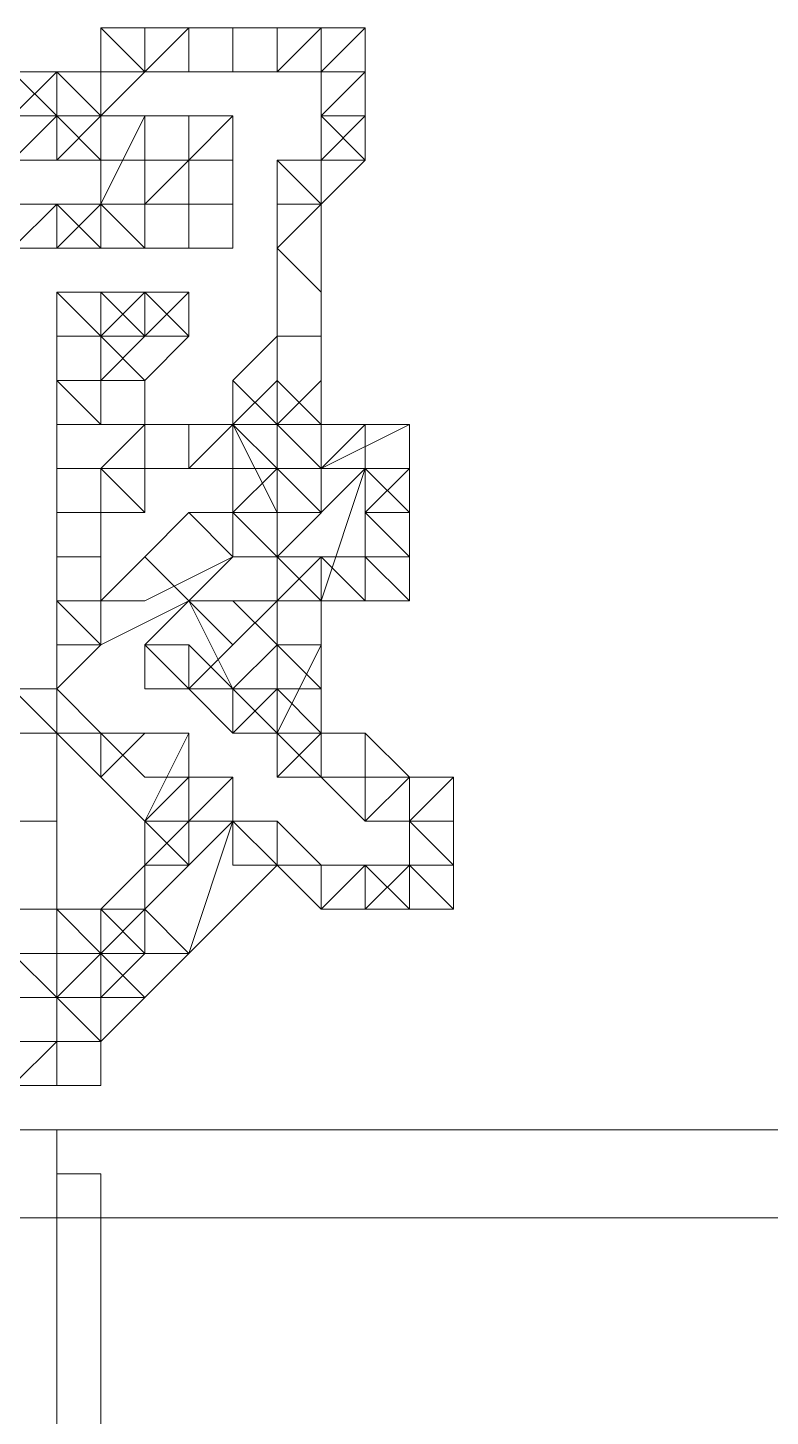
# Model space of a CAD drawing. Extents: x -66030 to 95157, y -13132 to 45879.
# Drawn here: x 54100 to 54165.8, y 27568.8 to 27691.9 of the extents above; entities that cross this region are included whole.
import ezdxf

# ---------------------------------------------------------------- set-up
doc = ezdxf.new("R2010")
doc.units = 0
doc.header["$LTSCALE"] = 100
doc.header["$MEASUREMENT"] = 0
doc.layers.get('0').update_dxf_attribs({"linetype": 'CONTINUOUS'})

msp = doc.modelspace()

# ---------------------------------------------------------------- linework, layer by layer
at = {"lineweight": 0}
for points in [[(54098.63, 27684.06), (54102.53, 27684.06), (54102.53, 27684.06), (54102.53, 27687.96), (54106.44, 27687.96), (54106.44, 27687.96), (54110.34, 27687.96), (54114.25, 27691.87), (54114.25, 27691.87), (54118.15, 27691.87), (54118.15, 27691.87), (54122.06, 27691.87), (54122.06, 27691.87), (54125.97, 27691.87), (54125.97, 27687.96), (54125.97, 27687.96), (54129.87, 27687.96), (54129.87, 27684.06), (54129.87, 27684.06), (54125.97, 27680.15), (54125.97, 27680.15), (54125.97, 27680.15), (54125.97, 27676.24), (54122.06, 27672.34), (54122.06, 27664.53), (54122.06, 27660.62), (54122.06, 27656.72), (54122.06, 27656.72), (54122.06, 27656.72), (54122.06, 27656.72), (54122.06, 27656.72), (54122.06, 27656.72), (54122.06, 27652.81), (54122.06, 27652.81), (54118.15, 27652.81), (54118.15, 27652.81), (54118.15, 27652.81), (54114.25, 27652.81), (54110.34, 27652.81), (54110.34, 27652.81), (54106.44, 27652.81), (54106.44, 27648.9), (54102.53, 27648.9), (54102.53, 27645), (54102.53, 27637.19), (54102.53, 27641.09), (54106.44, 27641.09), (54110.34, 27641.09), (54118.15, 27645), (54118.15, 27648.9), (54122.06, 27648.9), (54122.06, 27652.81), (54122.06, 27652.81), (54122.06, 27652.81), (54125.97, 27652.81), (54125.97, 27652.81), (54125.97, 27656.72), (54129.87, 27656.72), (54129.87, 27656.72), (54129.87, 27652.81), (54129.87, 27652.81), (54129.87, 27652.81), (54133.78, 27648.9), (54133.78, 27648.9), (54133.78, 27648.9), (54133.78, 27645), (54133.78, 27645), (54129.87, 27645), (54129.87, 27645), (54129.87, 27645), (54129.87, 27645), (54125.97, 27645), (54125.97, 27645), (54125.97, 27641.09), (54125.97, 27641.09), (54125.97, 27637.19), (54122.06, 27629.37), (54122.06, 27629.37), (54122.06, 27629.37), (54122.06, 27629.37), (54125.97, 27625.47), (54129.87, 27625.47), (54129.87, 27625.47), (54133.78, 27625.47), (54133.78, 27625.47), (54133.78, 27625.47), (54137.68, 27625.47), (54137.68, 27621.56), (54137.68, 27621.56), (54137.68, 27617.66), (54137.68, 27617.66), (54133.78, 27617.66), (54133.78, 27617.66), (54133.78, 27613.75), (54133.78, 27613.75), (54133.78, 27613.75), (54129.87, 27613.75), (54129.87, 27613.75), (54129.87, 27617.66), (54125.97, 27617.66), (54122.06, 27617.66), (54118.15, 27621.56), (54114.25, 27609.84), (54110.34, 27609.84), (54106.44, 27605.94), (54106.44, 27605.94), (54106.44, 27602.03), (54102.53, 27602.03), (54102.53, 27602.03), (54102.53, 27602.03), (54098.63, 27602.03)], [(54098.63, 27676.24), (54102.53, 27676.24), (54102.53, 27676.24), (54106.44, 27672.34), (54106.44, 27672.34), (54106.44, 27676.24), (54110.34, 27676.24), (54110.34, 27676.24), (54114.25, 27676.24), (54118.15, 27676.24), (54118.15, 27676.24), (54118.15, 27676.24), (54118.15, 27680.15), (54118.15, 27680.15), (54118.15, 27680.15), (54114.25, 27680.15), (54110.34, 27680.15), (54110.34, 27680.15), (54106.44, 27680.15), (54106.44, 27680.15), (54102.53, 27684.06), (54102.53, 27684.06), (54098.63, 27684.06)]]:
    msp.add_lwpolyline(points, dxfattribs=at)
for points in [[(54106.44, 27691.87), (54106.44, 27691.87), (54106.44, 27687.96), (54106.44, 27684.06), (54110.34, 27687.96), (54106.44, 27691.87), (54106.44, 27691.87), (54106.44, 27691.87), (54106.44, 27691.87)], [(54110.34, 27691.87), (54110.34, 27691.87), (54106.44, 27691.87), (54110.34, 27687.96), (54110.34, 27687.96), (54110.34, 27691.87), (54110.34, 27691.87), (54110.34, 27691.87), (54110.34, 27691.87)], [(54114.25, 27691.87), (54114.25, 27691.87), (54110.34, 27691.87), (54110.34, 27687.96), (54114.25, 27687.96), (54114.25, 27691.87), (54114.25, 27691.87), (54114.25, 27691.87), (54114.25, 27691.87)], [(54114.25, 27691.87), (54114.25, 27691.87), (54114.25, 27691.87), (54114.25, 27687.96), (54114.25, 27687.96), (54114.25, 27691.87), (54114.25, 27691.87), (54114.25, 27691.87), (54114.25, 27691.87)], [(54118.15, 27691.87), (54118.15, 27691.87), (54114.25, 27691.87), (54114.25, 27687.96), (54118.15, 27687.96), (54118.15, 27691.87), (54118.15, 27691.87), (54118.15, 27691.87), (54118.15, 27691.87)], [(54118.15, 27687.96), (54118.15, 27691.87), (54118.15, 27691.87), (54118.15, 27687.96), (54118.15, 27687.96), (54118.15, 27687.96), (54118.15, 27687.96), (54118.15, 27687.96), (54118.15, 27687.96)], [(54122.06, 27691.87), (54122.06, 27691.87), (54118.15, 27691.87), (54118.15, 27687.96), (54122.06, 27687.96), (54122.06, 27691.87), (54122.06, 27691.87), (54122.06, 27691.87), (54122.06, 27691.87)], [(54122.06, 27691.87), (54122.06, 27691.87), (54122.06, 27691.87), (54122.06, 27687.96), (54122.06, 27687.96), (54122.06, 27691.87), (54122.06, 27691.87), (54122.06, 27691.87), (54122.06, 27691.87)], [(54125.97, 27691.87), (54125.97, 27691.87), (54122.06, 27691.87), (54122.06, 27687.96), (54125.97, 27687.96), (54125.97, 27691.87), (54125.97, 27691.87), (54125.97, 27691.87), (54125.97, 27691.87)], [(54129.87, 27691.87), (54125.97, 27691.87), (54125.97, 27691.87), (54122.06, 27687.96), (54125.97, 27687.96), (54129.87, 27691.87), (54129.87, 27691.87), (54125.97, 27691.87), (54125.97, 27691.87)], [(54129.87, 27687.96), (54129.87, 27691.87), (54129.87, 27691.87), (54125.97, 27687.96), (54125.97, 27687.96), (54129.87, 27687.96), (54129.87, 27687.96), (54129.87, 27687.96), (54129.87, 27691.87)], [(54098.63, 27684.06), (54098.63, 27684.06), (54098.63, 27680.15), (54102.53, 27684.06), (54102.53, 27687.96), (54098.63, 27684.06), (54098.63, 27684.06), (54098.63, 27684.06), (54098.63, 27684.06)], [(54098.63, 27687.96), (54098.63, 27687.96), (54098.63, 27684.06), (54102.53, 27684.06), (54102.53, 27684.06), (54098.63, 27687.96), (54098.63, 27687.96), (54098.63, 27687.96), (54098.63, 27687.96)], [(54098.63, 27687.96), (54098.63, 27687.96), (54098.63, 27687.96), (54102.53, 27684.06), (54102.53, 27684.06), (54098.63, 27687.96), (54098.63, 27687.96), (54098.63, 27687.96), (54098.63, 27687.96)], [(54102.53, 27684.06), (54102.53, 27687.96), (54098.63, 27687.96), (54102.53, 27684.06), (54102.53, 27684.06), (54102.53, 27684.06), (54102.53, 27684.06), (54102.53, 27684.06), (54102.53, 27684.06)], [(54106.44, 27684.06), (54102.53, 27687.96), (54102.53, 27687.96), (54102.53, 27684.06), (54102.53, 27684.06), (54106.44, 27684.06), (54102.53, 27684.06), (54106.44, 27684.06), (54106.44, 27684.06)], [(54106.44, 27684.06), (54106.44, 27687.96), (54102.53, 27687.96), (54106.44, 27684.06), (54106.44, 27684.06), (54106.44, 27684.06), (54106.44, 27684.06), (54106.44, 27684.06), (54106.44, 27684.06)], [(54129.87, 27687.96), (54129.87, 27687.96), (54129.87, 27687.96), (54125.97, 27687.96), (54125.97, 27684.06), (54129.87, 27687.96), (54129.87, 27687.96), (54129.87, 27687.96), (54129.87, 27687.96)], [(54129.87, 27684.06), (54129.87, 27684.06), (54129.87, 27687.96), (54125.97, 27687.96), (54125.97, 27684.06), (54129.87, 27684.06), (54129.87, 27684.06), (54129.87, 27684.06), (54129.87, 27684.06)], [(54098.63, 27680.15), (54098.63, 27680.15), (54102.53, 27680.15), (54102.53, 27684.06), (54102.53, 27684.06), (54098.63, 27680.15), (54098.63, 27680.15), (54098.63, 27680.15), (54098.63, 27680.15)], [(54098.63, 27684.06), (54098.63, 27684.06), (54098.63, 27684.06), (54102.53, 27684.06), (54102.53, 27684.06), (54098.63, 27684.06), (54098.63, 27684.06), (54098.63, 27684.06), (54098.63, 27684.06)], [(54102.53, 27680.15), (54106.44, 27680.15), (54106.44, 27676.24), (54110.34, 27684.06), (54106.44, 27684.06), (54102.53, 27680.15), (54102.53, 27680.15), (54106.44, 27680.15), (54106.44, 27680.15)], [(54102.53, 27680.15), (54102.53, 27680.15), (54102.53, 27680.15), (54106.44, 27684.06), (54102.53, 27684.06), (54102.53, 27680.15), (54102.53, 27680.15), (54102.53, 27680.15), (54102.53, 27680.15)], [(54106.44, 27676.24), (54106.44, 27676.24), (54110.34, 27676.24), (54110.34, 27684.06), (54106.44, 27684.06), (54106.44, 27676.24), (54106.44, 27676.24), (54106.44, 27676.24), (54106.44, 27676.24)], [(54110.34, 27684.06), (54110.34, 27676.24), (54114.25, 27680.15), (54114.25, 27684.06), (54110.34, 27684.06), (54110.34, 27684.06), (54110.34, 27684.06), (54110.34, 27684.06), (54110.34, 27684.06)], [(54110.34, 27676.24), (54110.34, 27676.24), (54110.34, 27676.24), (54110.34, 27684.06), (54110.34, 27684.06), (54110.34, 27676.24), (54110.34, 27676.24), (54110.34, 27676.24), (54110.34, 27676.24)], [(54118.15, 27684.06), (54114.25, 27680.15), (54114.25, 27680.15), (54118.15, 27680.15), (54118.15, 27680.15), (54118.15, 27684.06), (54118.15, 27680.15), (54118.15, 27684.06), (54118.15, 27684.06)], [(54118.15, 27684.06), (54114.25, 27680.15), (54118.15, 27680.15), (54118.15, 27684.06), (54118.15, 27684.06), (54118.15, 27684.06), (54118.15, 27684.06), (54118.15, 27684.06), (54118.15, 27684.06)], [(54114.25, 27684.06), (54114.25, 27680.15), (54118.15, 27680.15), (54118.15, 27684.06), (54114.25, 27684.06), (54114.25, 27684.06), (54114.25, 27684.06), (54114.25, 27684.06), (54114.25, 27684.06)], [(54129.87, 27684.06), (54129.87, 27684.06), (54129.87, 27684.06), (54125.97, 27684.06), (54125.97, 27684.06), (54129.87, 27684.06), (54129.87, 27684.06), (54129.87, 27684.06), (54129.87, 27684.06)], [(54129.87, 27680.15), (54129.87, 27680.15), (54129.87, 27684.06), (54125.97, 27684.06), (54125.97, 27684.06), (54129.87, 27680.15), (54129.87, 27680.15), (54129.87, 27680.15), (54129.87, 27680.15)], [(54125.97, 27680.15), (54129.87, 27680.15), (54129.87, 27680.15), (54125.97, 27684.06), (54125.97, 27680.15), (54125.97, 27680.15), (54125.97, 27680.15), (54125.97, 27680.15), (54125.97, 27680.15)], [(54110.34, 27680.15), (54110.34, 27676.24), (54110.34, 27676.24), (54110.34, 27672.34), (54110.34, 27672.34), (54110.34, 27680.15), (54110.34, 27680.15), (54110.34, 27680.15), (54110.34, 27676.24)], [(54114.25, 27672.34), (54114.25, 27680.15), (54110.34, 27680.15), (54110.34, 27672.34), (54114.25, 27672.34), (54114.25, 27672.34), (54114.25, 27680.15), (54114.25, 27680.15), (54114.25, 27680.15)], [(54118.15, 27676.24), (54118.15, 27680.15), (54114.25, 27680.15), (54114.25, 27672.34), (54118.15, 27672.34), (54118.15, 27676.24), (54118.15, 27672.34), (54118.15, 27672.34), (54118.15, 27676.24)], [(54118.15, 27680.15), (54114.25, 27680.15), (54114.25, 27676.24), (54118.15, 27676.24), (54118.15, 27680.15), (54118.15, 27680.15), (54118.15, 27680.15), (54118.15, 27680.15), (54118.15, 27680.15)], [(54122.06, 27680.15), (54125.97, 27676.24), (54129.87, 27680.15), (54125.97, 27680.15), (54122.06, 27680.15), (54122.06, 27680.15), (54122.06, 27680.15), (54122.06, 27680.15), (54122.06, 27680.15)], [(54122.06, 27676.24), (54125.97, 27676.24), (54125.97, 27676.24), (54122.06, 27680.15), (54122.06, 27676.24), (54122.06, 27676.24), (54122.06, 27676.24), (54122.06, 27676.24), (54122.06, 27676.24)], [(54102.53, 27676.24), (54098.63, 27676.24), (54098.63, 27676.24), (54098.63, 27672.34), (54098.63, 27672.34), (54102.53, 27676.24), (54102.53, 27676.24), (54098.63, 27676.24), (54098.63, 27676.24)], [(54102.53, 27676.24), (54102.53, 27676.24), (54102.53, 27676.24), (54098.63, 27672.34), (54102.53, 27672.34), (54102.53, 27676.24), (54102.53, 27676.24), (54102.53, 27676.24), (54102.53, 27676.24)], [(54102.53, 27672.34), (54106.44, 27676.24), (54102.53, 27676.24), (54102.53, 27672.34), (54102.53, 27672.34), (54102.53, 27672.34), (54102.53, 27672.34), (54102.53, 27672.34), (54102.53, 27672.34)], [(54106.44, 27672.34), (54106.44, 27676.24), (54102.53, 27676.24), (54102.53, 27672.34), (54102.53, 27672.34), (54106.44, 27672.34), (54102.53, 27672.34), (54106.44, 27672.34), (54106.44, 27672.34)], [(54106.44, 27672.34), (54106.44, 27676.24), (54106.44, 27676.24), (54106.44, 27672.34), (54106.44, 27672.34), (54106.44, 27672.34), (54106.44, 27672.34), (54106.44, 27672.34), (54106.44, 27672.34)], [(54106.44, 27676.24), (54106.44, 27676.24), (54106.44, 27676.24), (54106.44, 27672.34), (54110.34, 27672.34), (54106.44, 27676.24), (54106.44, 27676.24), (54106.44, 27676.24), (54106.44, 27676.24)], [(54110.34, 27676.24), (54110.34, 27676.24), (54106.44, 27676.24), (54110.34, 27672.34), (54110.34, 27672.34), (54110.34, 27676.24), (54110.34, 27676.24), (54110.34, 27676.24), (54110.34, 27676.24)], [(54118.15, 27676.24), (54114.25, 27676.24), (54114.25, 27676.24), (54118.15, 27676.24), (54118.15, 27676.24), (54118.15, 27676.24), (54118.15, 27676.24), (54118.15, 27676.24), (54118.15, 27676.24)], [(54118.15, 27676.24), (54114.25, 27676.24), (54114.25, 27676.24), (54118.15, 27676.24), (54118.15, 27676.24), (54118.15, 27676.24), (54118.15, 27676.24), (54118.15, 27676.24), (54118.15, 27676.24)], [(54122.06, 27672.34), (54125.97, 27668.43), (54125.97, 27676.24), (54122.06, 27676.24), (54122.06, 27672.34), (54122.06, 27672.34), (54122.06, 27672.34), (54122.06, 27672.34), (54122.06, 27672.34)], [(54122.06, 27664.53), (54125.97, 27664.53), (54125.97, 27668.43), (54122.06, 27672.34), (54122.06, 27664.53), (54122.06, 27664.53), (54122.06, 27664.53), (54122.06, 27664.53), (54122.06, 27664.53)], [(54106.44, 27668.43), (54110.34, 27664.53), (54110.34, 27664.53), (54110.34, 27664.53), (54110.34, 27664.53), (54110.34, 27664.53), (54106.44, 27660.62), (54106.44, 27660.62), (54106.44, 27660.62), (54106.44, 27656.72), (54102.53, 27656.72), (54102.53, 27656.72), (54102.53, 27660.62), (54106.44, 27660.62), (54106.44, 27664.53), (54106.44, 27664.53), (54106.44, 27668.43), (54106.44, 27668.43)], [(54102.53, 27668.43), (54102.53, 27668.43), (54102.53, 27664.53), (54106.44, 27664.53), (54106.44, 27664.53), (54102.53, 27668.43), (54102.53, 27668.43), (54102.53, 27668.43), (54102.53, 27668.43)], [(54102.53, 27668.43), (54102.53, 27668.43), (54102.53, 27668.43), (54106.44, 27664.53), (54106.44, 27664.53), (54102.53, 27668.43), (54102.53, 27668.43), (54102.53, 27668.43), (54102.53, 27668.43)], [(54106.44, 27668.43), (54102.53, 27668.43), (54102.53, 27668.43), (54106.44, 27664.53), (54106.44, 27664.53), (54106.44, 27668.43), (54106.44, 27668.43), (54106.44, 27668.43), (54102.53, 27668.43)], [(54110.34, 27664.53), (54110.34, 27668.43), (54106.44, 27668.43), (54106.44, 27664.53), (54110.34, 27664.53), (54110.34, 27664.53), (54110.34, 27664.53), (54110.34, 27664.53), (54110.34, 27664.53)], [(54106.44, 27664.53), (54110.34, 27660.62), (54114.25, 27664.53), (54110.34, 27668.43), (54106.44, 27664.53), (54106.44, 27664.53), (54106.44, 27664.53), (54106.44, 27664.53), (54106.44, 27664.53)], [(54114.25, 27668.43), (54110.34, 27668.43), (54110.34, 27668.43), (54110.34, 27664.53), (54110.34, 27664.53), (54114.25, 27668.43), (54114.25, 27668.43), (54110.34, 27668.43), (54110.34, 27668.43)], [(54114.25, 27664.53), (54114.25, 27668.43), (54114.25, 27668.43), (54110.34, 27664.53), (54110.34, 27664.53), (54114.25, 27664.53), (54114.25, 27664.53), (54114.25, 27668.43), (54114.25, 27668.43)], [(54114.25, 27664.53), (54114.25, 27664.53), (54114.25, 27664.53), (54110.34, 27668.43), (54110.34, 27668.43), (54114.25, 27664.53), (54114.25, 27664.53), (54114.25, 27664.53), (54114.25, 27664.53)], [(54102.53, 27664.53), (54102.53, 27664.53), (54102.53, 27660.62), (54106.44, 27660.62), (54106.44, 27664.53), (54102.53, 27664.53), (54102.53, 27664.53), (54102.53, 27664.53), (54102.53, 27664.53)], [(54106.44, 27664.53), (54110.34, 27660.62), (54110.34, 27660.62), (54106.44, 27664.53), (54106.44, 27664.53), (54106.44, 27664.53), (54106.44, 27664.53), (54106.44, 27664.53), (54106.44, 27664.53)], [(54106.44, 27660.62), (54110.34, 27660.62), (54110.34, 27660.62), (54106.44, 27664.53), (54106.44, 27664.53), (54106.44, 27660.62), (54106.44, 27664.53), (54106.44, 27660.62), (54106.44, 27660.62)], [(54122.06, 27656.72), (54125.97, 27660.62), (54125.97, 27664.53), (54122.06, 27664.53), (54118.15, 27660.62), (54122.06, 27656.72), (54122.06, 27656.72), (54125.97, 27656.72), (54125.97, 27660.62)], [(54106.44, 27656.72), (54110.34, 27656.72), (54110.34, 27660.62), (54106.44, 27660.62), (54102.53, 27660.62), (54106.44, 27656.72), (54106.44, 27656.72), (54110.34, 27656.72), (54110.34, 27656.72)], [(54106.44, 27656.72), (54106.44, 27656.72), (54106.44, 27656.72), (54106.44, 27660.62), (54102.53, 27660.62), (54106.44, 27656.72), (54106.44, 27656.72), (54106.44, 27656.72), (54106.44, 27656.72)], [(54106.44, 27656.72), (54106.44, 27656.72), (54106.44, 27656.72), (54102.53, 27660.62), (54102.53, 27660.62), (54106.44, 27656.72), (54106.44, 27656.72), (54106.44, 27656.72), (54106.44, 27656.72)], [(54102.53, 27656.72), (54102.53, 27656.72), (54106.44, 27656.72), (54102.53, 27660.62), (54102.53, 27660.62), (54102.53, 27656.72), (54102.53, 27656.72), (54102.53, 27652.81), (54102.53, 27656.72)], [(54106.44, 27656.72), (54102.53, 27660.62), (54102.53, 27656.72), (54106.44, 27656.72), (54106.44, 27656.72), (54106.44, 27656.72), (54106.44, 27656.72), (54106.44, 27656.72), (54106.44, 27656.72)], [(54106.44, 27660.62), (54102.53, 27660.62), (54102.53, 27660.62), (54106.44, 27656.72), (54106.44, 27660.62), (54106.44, 27660.62), (54106.44, 27660.62), (54106.44, 27660.62), (54106.44, 27660.62)], [(54118.15, 27656.72), (54122.06, 27656.72), (54122.06, 27656.72), (54118.15, 27660.62), (54118.15, 27656.72), (54118.15, 27656.72), (54118.15, 27656.72), (54118.15, 27656.72), (54118.15, 27656.72)], [(54122.06, 27656.72), (54122.06, 27660.62), (54122.06, 27660.62), (54118.15, 27656.72), (54122.06, 27656.72), (54122.06, 27656.72), (54122.06, 27656.72), (54122.06, 27656.72), (54122.06, 27656.72)], [(54125.97, 27656.72), (54122.06, 27660.62), (54122.06, 27660.62), (54122.06, 27656.72), (54122.06, 27656.72), (54125.97, 27656.72), (54125.97, 27656.72), (54125.97, 27656.72), (54122.06, 27660.62)], [(54106.44, 27652.81), (54110.34, 27648.9), (54110.34, 27652.81), (54110.34, 27656.72), (54106.44, 27652.81), (54106.44, 27652.81), (54106.44, 27652.81), (54106.44, 27652.81), (54106.44, 27652.81)], [(54110.34, 27656.72), (54110.34, 27652.81), (54114.25, 27652.81), (54114.25, 27656.72), (54110.34, 27656.72), (54110.34, 27656.72), (54110.34, 27656.72), (54110.34, 27656.72), (54110.34, 27656.72)], [(54118.15, 27656.72), (54114.25, 27652.81), (54118.15, 27652.81), (54118.15, 27656.72), (54118.15, 27656.72), (54118.15, 27656.72), (54118.15, 27656.72), (54118.15, 27656.72), (54118.15, 27656.72)], [(54114.25, 27656.72), (54114.25, 27652.81), (54114.25, 27652.81), (54118.15, 27656.72), (54114.25, 27656.72), (54114.25, 27656.72), (54114.25, 27656.72), (54114.25, 27656.72), (54114.25, 27656.72)], [(54118.15, 27656.72), (54122.06, 27656.72), (54122.06, 27656.72), (54118.15, 27656.72), (54118.15, 27656.72), (54118.15, 27656.72), (54118.15, 27656.72), (54118.15, 27656.72), (54118.15, 27656.72)], [(54118.15, 27656.72), (54125.97, 27656.72), (54125.97, 27656.72), (54118.15, 27656.72), (54118.15, 27656.72), (54118.15, 27656.72), (54118.15, 27656.72), (54118.15, 27656.72), (54118.15, 27656.72)], [(54125.97, 27652.81), (54125.97, 27656.72), (54125.97, 27656.72), (54118.15, 27656.72), (54122.06, 27652.81), (54125.97, 27652.81), (54125.97, 27652.81), (54125.97, 27652.81), (54125.97, 27656.72)], [(54122.06, 27652.81), (54122.06, 27652.81), (54125.97, 27652.81), (54122.06, 27656.72), (54118.15, 27656.72), (54122.06, 27652.81), (54122.06, 27652.81), (54122.06, 27652.81), (54122.06, 27652.81)], [(54122.06, 27648.9), (54122.06, 27652.81), (54122.06, 27652.81), (54118.15, 27656.72), (54118.15, 27656.72), (54122.06, 27648.9), (54122.06, 27648.9), (54122.06, 27648.9), (54122.06, 27652.81)], [(54118.15, 27648.9), (54118.15, 27648.9), (54122.06, 27648.9), (54118.15, 27656.72), (54118.15, 27656.72), (54118.15, 27648.9), (54118.15, 27648.9), (54118.15, 27648.9), (54118.15, 27648.9)], [(54118.15, 27652.81), (54118.15, 27648.9), (54118.15, 27648.9), (54118.15, 27656.72), (54118.15, 27656.72), (54118.15, 27652.81), (54118.15, 27652.81), (54118.15, 27652.81), (54118.15, 27648.9)], [(54122.06, 27656.72), (54122.06, 27656.72), (54122.06, 27652.81), (54125.97, 27652.81), (54125.97, 27652.81), (54122.06, 27656.72), (54122.06, 27656.72), (54122.06, 27656.72), (54122.06, 27656.72)], [(54125.97, 27656.72), (54122.06, 27656.72), (54122.06, 27656.72), (54125.97, 27652.81), (54125.97, 27652.81), (54125.97, 27656.72), (54125.97, 27656.72), (54122.06, 27656.72), (54122.06, 27656.72)], [(54125.97, 27656.72), (54125.97, 27656.72), (54125.97, 27656.72), (54125.97, 27652.81), (54125.97, 27652.81), (54125.97, 27656.72), (54125.97, 27656.72), (54125.97, 27656.72), (54125.97, 27656.72)], [(54129.87, 27656.72), (54129.87, 27656.72), (54125.97, 27656.72), (54125.97, 27652.81), (54129.87, 27652.81), (54129.87, 27656.72), (54129.87, 27656.72), (54129.87, 27656.72), (54129.87, 27656.72)], [(54129.87, 27656.72), (54129.87, 27656.72), (54129.87, 27656.72), (54125.97, 27652.81), (54129.87, 27652.81), (54129.87, 27656.72), (54129.87, 27656.72), (54129.87, 27656.72), (54129.87, 27656.72)], [(54133.78, 27656.72), (54133.78, 27656.72), (54129.87, 27656.72), (54125.97, 27652.81), (54125.97, 27652.81), (54133.78, 27656.72), (54133.78, 27656.72), (54133.78, 27656.72), (54133.78, 27656.72)], [(54129.87, 27652.81), (54133.78, 27652.81), (54133.78, 27656.72), (54125.97, 27652.81), (54129.87, 27652.81), (54129.87, 27652.81), (54129.87, 27652.81), (54129.87, 27652.81), (54129.87, 27652.81)], [(54102.53, 27648.9), (54102.53, 27648.9), (54106.44, 27648.9), (54106.44, 27652.81), (54102.53, 27652.81), (54102.53, 27648.9), (54102.53, 27652.81), (54102.53, 27652.81), (54102.53, 27648.9)], [(54106.44, 27648.9), (54106.44, 27648.9), (54110.34, 27648.9), (54106.44, 27652.81), (54106.44, 27652.81), (54106.44, 27648.9), (54106.44, 27648.9), (54106.44, 27648.9), (54106.44, 27648.9)], [(54106.44, 27648.9), (54106.44, 27648.9), (54106.44, 27648.9), (54106.44, 27652.81), (54106.44, 27652.81), (54106.44, 27648.9), (54106.44, 27648.9), (54106.44, 27648.9), (54106.44, 27648.9)], [(54125.97, 27648.9), (54122.06, 27652.81), (54118.15, 27648.9), (54122.06, 27648.9), (54125.97, 27648.9), (54125.97, 27648.9), (54125.97, 27648.9), (54125.97, 27648.9), (54125.97, 27648.9)], [(54125.97, 27641.09), (54122.06, 27645), (54122.06, 27641.09), (54125.97, 27641.09), (54125.97, 27641.09), (54125.97, 27641.09), (54125.97, 27641.09), (54129.87, 27652.81), (54122.06, 27645)], [(54125.97, 27652.81), (54122.06, 27652.81), (54122.06, 27652.81), (54125.97, 27648.9), (54125.97, 27648.9), (54125.97, 27652.81), (54125.97, 27648.9), (54125.97, 27652.81), (54125.97, 27652.81)], [(54122.06, 27652.81), (54122.06, 27652.81), (54122.06, 27652.81), (54125.97, 27652.81), (54125.97, 27652.81), (54122.06, 27652.81), (54122.06, 27652.81), (54122.06, 27652.81), (54122.06, 27652.81)], [(54133.78, 27652.81), (54133.78, 27652.81), (54133.78, 27652.81), (54129.87, 27652.81), (54129.87, 27648.9), (54133.78, 27652.81), (54133.78, 27652.81), (54133.78, 27652.81), (54133.78, 27652.81)], [(54133.78, 27648.9), (54133.78, 27652.81), (54133.78, 27652.81), (54129.87, 27648.9), (54129.87, 27648.9), (54133.78, 27648.9), (54133.78, 27648.9), (54133.78, 27652.81), (54133.78, 27652.81)], [(54106.44, 27645), (54106.44, 27645), (54106.44, 27648.9), (54102.53, 27648.9), (54102.53, 27645), (54106.44, 27645), (54106.44, 27645), (54106.44, 27645), (54106.44, 27645)], [(54118.15, 27645), (54114.25, 27648.9), (54110.34, 27645), (54114.25, 27641.09), (54118.15, 27645), (54118.15, 27645), (54118.15, 27645), (54118.15, 27645), (54118.15, 27645)], [(54122.06, 27645), (54118.15, 27648.9), (54114.25, 27648.9), (54118.15, 27645), (54122.06, 27645), (54122.06, 27645), (54122.06, 27645), (54122.06, 27645), (54122.06, 27645)], [(54118.15, 27648.9), (54118.15, 27648.9), (54118.15, 27648.9), (54122.06, 27645), (54122.06, 27648.9), (54118.15, 27648.9), (54118.15, 27648.9), (54118.15, 27648.9), (54118.15, 27648.9)], [(54133.78, 27648.9), (54133.78, 27648.9), (54133.78, 27648.9), (54129.87, 27648.9), (54129.87, 27648.9), (54133.78, 27648.9), (54133.78, 27648.9), (54133.78, 27648.9), (54133.78, 27648.9)], [(54133.78, 27648.9), (54133.78, 27648.9), (54133.78, 27648.9), (54129.87, 27648.9), (54129.87, 27648.9), (54133.78, 27648.9), (54133.78, 27648.9), (54133.78, 27648.9), (54133.78, 27648.9)], [(54133.78, 27645), (54133.78, 27645), (54133.78, 27648.9), (54129.87, 27648.9), (54129.87, 27645), (54133.78, 27645), (54133.78, 27645), (54133.78, 27645), (54133.78, 27645)], [(54129.87, 27645), (54133.78, 27645), (54133.78, 27645), (54129.87, 27648.9), (54129.87, 27645), (54129.87, 27645), (54129.87, 27645), (54129.87, 27645), (54129.87, 27645)], [(54106.44, 27637.19), (54106.44, 27637.19), (54106.44, 27645), (54102.53, 27645), (54102.53, 27637.19), (54106.44, 27637.19), (54102.53, 27637.19), (54102.53, 27633.28), (54106.44, 27637.19)], [(54114.25, 27641.09), (54110.34, 27645), (54106.44, 27641.09), (54106.44, 27637.19), (54114.25, 27641.09), (54114.25, 27641.09), (54114.25, 27641.09), (54114.25, 27641.09), (54114.25, 27641.09)], [(54122.06, 27641.09), (54125.97, 27641.09), (54125.97, 27641.09), (54125.97, 27645), (54125.97, 27645), (54122.06, 27641.09), (54125.97, 27645), (54122.06, 27645), (54122.06, 27641.09)], [(54125.97, 27645), (54125.97, 27641.09), (54129.87, 27641.09), (54129.87, 27645), (54129.87, 27645), (54125.97, 27645), (54129.87, 27645), (54125.97, 27645), (54125.97, 27645)], [(54125.97, 27645), (54125.97, 27641.09), (54129.87, 27641.09), (54125.97, 27645), (54125.97, 27645), (54125.97, 27645), (54125.97, 27645), (54125.97, 27645), (54125.97, 27645)], [(54133.78, 27641.09), (54133.78, 27645), (54133.78, 27645), (54129.87, 27645), (54129.87, 27645), (54133.78, 27641.09), (54133.78, 27641.09), (54133.78, 27645), (54133.78, 27645)], [(54133.78, 27641.09), (54133.78, 27641.09), (54133.78, 27641.09), (54129.87, 27645), (54129.87, 27645), (54133.78, 27641.09), (54133.78, 27641.09), (54133.78, 27641.09), (54133.78, 27641.09)], [(54129.87, 27641.09), (54129.87, 27641.09), (54133.78, 27641.09), (54129.87, 27645), (54129.87, 27645), (54129.87, 27641.09), (54129.87, 27641.09), (54129.87, 27641.09), (54129.87, 27641.09)], [(54129.87, 27641.09), (54129.87, 27641.09), (54129.87, 27641.09), (54129.87, 27645), (54129.87, 27645), (54129.87, 27641.09), (54129.87, 27641.09), (54129.87, 27641.09), (54129.87, 27641.09)], [(54102.53, 27641.09), (54102.53, 27641.09), (54102.53, 27641.09), (54106.44, 27637.19), (54106.44, 27637.19), (54102.53, 27641.09), (54102.53, 27641.09), (54102.53, 27641.09), (54102.53, 27641.09)], [(54106.44, 27641.09), (54106.44, 27641.09), (54102.53, 27641.09), (54106.44, 27637.19), (54106.44, 27637.19), (54106.44, 27641.09), (54106.44, 27641.09), (54106.44, 27641.09), (54106.44, 27641.09)], [(54114.25, 27641.09), (54114.25, 27641.09), (54110.34, 27637.19), (54114.25, 27633.28), (54118.15, 27637.19), (54114.25, 27641.09), (54114.25, 27641.09), (54114.25, 27641.09), (54114.25, 27641.09)], [(54122.06, 27641.09), (54122.06, 27633.28), (54122.06, 27633.28), (54122.06, 27629.37), (54118.15, 27629.37), (54118.15, 27629.37), (54118.15, 27633.28), (54114.25, 27633.28), (54114.25, 27633.28), (54118.15, 27637.19), (54122.06, 27641.09), (54122.06, 27641.09), (54122.06, 27641.09)], [(54122.06, 27637.19), (54122.06, 27641.09), (54114.25, 27641.09), (54118.15, 27633.28), (54122.06, 27637.19), (54122.06, 27637.19), (54122.06, 27637.19), (54122.06, 27637.19), (54122.06, 27637.19)], [(54125.97, 27641.09), (54122.06, 27641.09), (54118.15, 27641.09), (54122.06, 27637.19), (54125.97, 27637.19), (54125.97, 27641.09), (54125.97, 27637.19), (54125.97, 27641.09), (54125.97, 27641.09)], [(54125.97, 27633.28), (54125.97, 27633.28), (54125.97, 27641.09), (54122.06, 27641.09), (54122.06, 27637.19), (54125.97, 27633.28), (54125.97, 27633.28), (54125.97, 27633.28), (54125.97, 27633.28)], [(54125.97, 27641.09), (54125.97, 27641.09), (54129.87, 27641.09), (54122.06, 27641.09), (54122.06, 27641.09), (54125.97, 27641.09), (54125.97, 27641.09), (54125.97, 27641.09), (54125.97, 27641.09)], [(54125.97, 27637.19), (54125.97, 27637.19), (54125.97, 27641.09), (54122.06, 27641.09), (54122.06, 27637.19), (54125.97, 27637.19), (54125.97, 27637.19), (54125.97, 27637.19), (54125.97, 27637.19)], [(54110.34, 27637.19), (54110.34, 27633.28), (54114.25, 27633.28), (54114.25, 27637.19), (54114.25, 27637.19), (54110.34, 27637.19), (54110.34, 27637.19), (54110.34, 27633.28), (54110.34, 27633.28)], [(54114.25, 27633.28), (54114.25, 27633.28), (54118.15, 27629.37), (54118.15, 27633.28), (54114.25, 27637.19), (54114.25, 27633.28), (54114.25, 27633.28), (54114.25, 27633.28), (54114.25, 27633.28)], [(54122.06, 27633.28), (54122.06, 27633.28), (54125.97, 27633.28), (54122.06, 27637.19), (54118.15, 27633.28), (54122.06, 27633.28), (54122.06, 27633.28), (54122.06, 27633.28), (54122.06, 27633.28)], [(54125.97, 27629.37), (54125.97, 27629.37), (54125.97, 27637.19), (54122.06, 27637.19), (54122.06, 27633.28), (54125.97, 27629.37), (54125.97, 27629.37), (54125.97, 27629.37), (54125.97, 27629.37)], [(54098.63, 27633.28), (54098.63, 27629.37), (54098.63, 27629.37), (54102.53, 27629.37), (54102.53, 27629.37), (54098.63, 27633.28), (54098.63, 27633.28), (54098.63, 27633.28), (54098.63, 27629.37)], [(54102.53, 27633.28), (54098.63, 27633.28), (54098.63, 27633.28), (54102.53, 27629.37), (54102.53, 27629.37), (54102.53, 27633.28), (54102.53, 27633.28), (54102.53, 27633.28), (54098.63, 27633.28)], [(54102.53, 27633.28), (54102.53, 27633.28), (54102.53, 27633.28), (54102.53, 27629.37), (54102.53, 27629.37), (54102.53, 27633.28), (54102.53, 27633.28), (54102.53, 27633.28), (54102.53, 27633.28)], [(54106.44, 27629.37), (54106.44, 27629.37), (54102.53, 27633.28), (54102.53, 27629.37), (54106.44, 27625.47), (54106.44, 27629.37), (54106.44, 27629.37), (54106.44, 27629.37), (54106.44, 27629.37)], [(54122.06, 27629.37), (54122.06, 27629.37), (54122.06, 27633.28), (54118.15, 27633.28), (54118.15, 27633.28), (54122.06, 27629.37), (54122.06, 27629.37), (54122.06, 27629.37), (54122.06, 27629.37)], [(54118.15, 27629.37), (54122.06, 27629.37), (54122.06, 27629.37), (54118.15, 27633.28), (54118.15, 27633.28), (54118.15, 27629.37), (54118.15, 27629.37), (54122.06, 27629.37), (54122.06, 27629.37)], [(54118.15, 27629.37), (54118.15, 27629.37), (54118.15, 27629.37), (54122.06, 27633.28), (54122.06, 27633.28), (54118.15, 27629.37), (54118.15, 27629.37), (54118.15, 27629.37), (54118.15, 27629.37)], [(54118.15, 27633.28), (54118.15, 27629.37), (54118.15, 27629.37), (54122.06, 27633.28), (54118.15, 27633.28), (54118.15, 27633.28), (54118.15, 27633.28), (54118.15, 27633.28), (54118.15, 27633.28)], [(54122.06, 27629.37), (54125.97, 27629.37), (54125.97, 27629.37), (54122.06, 27633.28), (54122.06, 27629.37), (54122.06, 27629.37), (54122.06, 27629.37), (54122.06, 27629.37), (54122.06, 27629.37)], [(54098.63, 27629.37), (54098.63, 27629.37), (54098.63, 27621.56), (54102.53, 27621.56), (54102.53, 27629.37), (54098.63, 27629.37), (54098.63, 27629.37), (54098.63, 27629.37), (54098.63, 27629.37)], [(54114.25, 27621.56), (54114.25, 27617.66), (54110.34, 27613.75), (54106.44, 27613.75), (54106.44, 27609.84), (54106.44, 27609.84), (54102.53, 27609.84), (54102.53, 27609.84), (54102.53, 27609.84), (54102.53, 27609.84), (54102.53, 27609.84), (54102.53, 27613.75), (54102.53, 27621.56), (54102.53, 27629.37), (54102.53, 27629.37), (54102.53, 27629.37), (54102.53, 27629.37), (54106.44, 27629.37), (54110.34, 27625.47), (54110.34, 27625.47), (54114.25, 27625.47), (54114.25, 27621.56), (54114.25, 27621.56)], [(54106.44, 27625.47), (54110.34, 27629.37), (54106.44, 27629.37), (54106.44, 27625.47), (54106.44, 27625.47), (54106.44, 27625.47), (54106.44, 27625.47), (54106.44, 27625.47), (54106.44, 27625.47)], [(54114.25, 27629.37), (54114.25, 27629.37), (54110.34, 27629.37), (54106.44, 27625.47), (54110.34, 27621.56), (54114.25, 27629.37), (54114.25, 27629.37), (54114.25, 27629.37), (54114.25, 27629.37)], [(54114.25, 27625.47), (54114.25, 27625.47), (54114.25, 27629.37), (54110.34, 27621.56), (54114.25, 27621.56), (54114.25, 27625.47), (54114.25, 27625.47), (54114.25, 27625.47), (54114.25, 27625.47)], [(54122.06, 27625.47), (54125.97, 27629.37), (54125.97, 27629.37), (54122.06, 27629.37), (54122.06, 27629.37), (54122.06, 27625.47), (54122.06, 27629.37), (54122.06, 27629.37), (54122.06, 27625.47)], [(54122.06, 27625.47), (54125.97, 27629.37), (54125.97, 27629.37), (54122.06, 27625.47), (54122.06, 27625.47), (54122.06, 27625.47), (54122.06, 27625.47), (54122.06, 27625.47), (54122.06, 27625.47)], [(54125.97, 27625.47), (54125.97, 27629.37), (54125.97, 27629.37), (54122.06, 27625.47), (54125.97, 27625.47), (54125.97, 27625.47), (54125.97, 27625.47), (54125.97, 27625.47), (54125.97, 27625.47)], [(54129.87, 27621.56), (54129.87, 27629.37), (54125.97, 27629.37), (54125.97, 27625.47), (54129.87, 27621.56), (54129.87, 27621.56), (54129.87, 27621.56), (54129.87, 27621.56), (54129.87, 27621.56)], [(54133.78, 27625.47), (54133.78, 27625.47), (54129.87, 27629.37), (54129.87, 27621.56), (54129.87, 27621.56), (54133.78, 27625.47), (54133.78, 27625.47), (54133.78, 27625.47), (54133.78, 27625.47)], [(54118.15, 27625.47), (54118.15, 27625.47), (54114.25, 27625.47), (54110.34, 27621.56), (54114.25, 27621.56), (54118.15, 27625.47), (54118.15, 27625.47), (54118.15, 27625.47), (54118.15, 27625.47)], [(54118.15, 27621.56), (54118.15, 27621.56), (54118.15, 27625.47), (54114.25, 27621.56), (54114.25, 27621.56), (54118.15, 27621.56), (54118.15, 27621.56), (54118.15, 27621.56), (54118.15, 27621.56)], [(54133.78, 27621.56), (54133.78, 27625.47), (54133.78, 27625.47), (54129.87, 27621.56), (54129.87, 27621.56), (54133.78, 27621.56), (54129.87, 27621.56), (54133.78, 27621.56), (54133.78, 27621.56)], [(54133.78, 27621.56), (54133.78, 27625.47), (54133.78, 27625.47), (54133.78, 27621.56), (54133.78, 27621.56), (54133.78, 27621.56), (54133.78, 27625.47), (54133.78, 27625.47), (54133.78, 27625.47)], [(54137.68, 27625.47), (54133.78, 27625.47), (54133.78, 27625.47), (54133.78, 27621.56), (54133.78, 27621.56), (54137.68, 27625.47), (54137.68, 27625.47), (54137.68, 27625.47), (54133.78, 27625.47)], [(54137.68, 27625.47), (54137.68, 27625.47), (54137.68, 27625.47), (54133.78, 27621.56), (54133.78, 27621.56), (54137.68, 27625.47), (54137.68, 27625.47), (54137.68, 27625.47), (54137.68, 27625.47)], [(54137.68, 27621.56), (54137.68, 27625.47), (54137.68, 27625.47), (54133.78, 27621.56), (54133.78, 27621.56), (54137.68, 27621.56), (54137.68, 27621.56), (54137.68, 27625.47), (54137.68, 27625.47)], [(54102.53, 27621.56), (54098.63, 27621.56), (54098.63, 27613.75), (54102.53, 27613.75), (54102.53, 27621.56), (54102.53, 27621.56), (54098.63, 27621.56), (54098.63, 27621.56), (54098.63, 27621.56)], [(54114.25, 27617.66), (54114.25, 27617.66), (54118.15, 27621.56), (54114.25, 27621.56), (54110.34, 27617.66), (54114.25, 27617.66), (54114.25, 27617.66), (54114.25, 27617.66), (54114.25, 27617.66)], [(54110.34, 27613.75), (54110.34, 27613.75), (54114.25, 27617.66), (54110.34, 27621.56), (54110.34, 27617.66), (54110.34, 27613.75), (54110.34, 27613.75), (54110.34, 27613.75), (54110.34, 27613.75)], [(54114.25, 27609.84), (54114.25, 27609.84), (54122.06, 27617.66), (54118.15, 27621.56), (54110.34, 27613.75), (54114.25, 27609.84), (54114.25, 27609.84), (54114.25, 27609.84), (54114.25, 27609.84)], [(54118.15, 27621.56), (54118.15, 27617.66), (54122.06, 27617.66), (54122.06, 27621.56), (54122.06, 27621.56), (54118.15, 27621.56), (54122.06, 27621.56), (54118.15, 27621.56), (54118.15, 27621.56)], [(54122.06, 27617.66), (54122.06, 27617.66), (54125.97, 27613.75), (54125.97, 27617.66), (54122.06, 27621.56), (54122.06, 27617.66), (54122.06, 27617.66), (54122.06, 27617.66), (54122.06, 27617.66)], [(54137.68, 27621.56), (54137.68, 27621.56), (54137.68, 27621.56), (54133.78, 27621.56), (54133.78, 27621.56), (54137.68, 27621.56), (54137.68, 27621.56), (54137.68, 27621.56), (54137.68, 27621.56)], [(54137.68, 27617.66), (54137.68, 27617.66), (54137.68, 27621.56), (54133.78, 27621.56), (54133.78, 27621.56), (54137.68, 27617.66), (54137.68, 27617.66), (54137.68, 27617.66), (54137.68, 27617.66)], [(54133.78, 27617.66), (54137.68, 27617.66), (54137.68, 27617.66), (54133.78, 27621.56), (54133.78, 27617.66), (54133.78, 27617.66), (54133.78, 27617.66), (54133.78, 27617.66), (54133.78, 27617.66)], [(54110.34, 27609.84), (54110.34, 27609.84), (54110.34, 27613.75), (54110.34, 27617.66), (54106.44, 27613.75), (54110.34, 27609.84), (54110.34, 27609.84), (54110.34, 27609.84), (54110.34, 27609.84)], [(54125.97, 27613.75), (54129.87, 27613.75), (54129.87, 27613.75), (54133.78, 27617.66), (54129.87, 27617.66), (54125.97, 27613.75), (54125.97, 27613.75), (54129.87, 27613.75), (54129.87, 27613.75)], [(54129.87, 27617.66), (54125.97, 27613.75), (54125.97, 27613.75), (54129.87, 27617.66), (54129.87, 27617.66), (54129.87, 27617.66), (54129.87, 27617.66), (54129.87, 27617.66), (54129.87, 27617.66)], [(54125.97, 27617.66), (54125.97, 27613.75), (54125.97, 27613.75), (54129.87, 27617.66), (54125.97, 27617.66), (54125.97, 27617.66), (54125.97, 27617.66), (54125.97, 27617.66), (54125.97, 27617.66)], [(54133.78, 27613.75), (54133.78, 27613.75), (54133.78, 27613.75), (54133.78, 27617.66), (54129.87, 27617.66), (54133.78, 27613.75), (54133.78, 27613.75), (54133.78, 27613.75), (54133.78, 27613.75)], [(54133.78, 27613.75), (54133.78, 27613.75), (54133.78, 27613.75), (54133.78, 27617.66), (54129.87, 27617.66), (54133.78, 27613.75), (54133.78, 27613.75), (54133.78, 27613.75), (54133.78, 27613.75)], [(54129.87, 27613.75), (54129.87, 27613.75), (54133.78, 27613.75), (54133.78, 27617.66), (54129.87, 27617.66), (54129.87, 27613.75), (54129.87, 27613.75), (54129.87, 27613.75), (54129.87, 27613.75)], [(54137.68, 27613.75), (54137.68, 27613.75), (54137.68, 27617.66), (54133.78, 27617.66), (54133.78, 27617.66), (54137.68, 27613.75), (54137.68, 27613.75), (54137.68, 27613.75), (54137.68, 27613.75)], [(54137.68, 27613.75), (54137.68, 27613.75), (54137.68, 27613.75), (54133.78, 27617.66), (54133.78, 27617.66), (54137.68, 27613.75), (54137.68, 27613.75), (54137.68, 27613.75), (54137.68, 27613.75)], [(54133.78, 27617.66), (54133.78, 27613.75), (54137.68, 27613.75), (54133.78, 27617.66), (54133.78, 27617.66), (54133.78, 27617.66), (54133.78, 27617.66), (54133.78, 27617.66), (54133.78, 27617.66)], [(54098.63, 27613.75), (54098.63, 27613.75), (54098.63, 27609.84), (54102.53, 27609.84), (54102.53, 27613.75), (54098.63, 27613.75), (54098.63, 27613.75), (54098.63, 27613.75), (54098.63, 27613.75)], [(54106.44, 27609.84), (54106.44, 27609.84), (54106.44, 27609.84), (54106.44, 27613.75), (54102.53, 27613.75), (54106.44, 27609.84), (54106.44, 27609.84), (54106.44, 27609.84), (54106.44, 27609.84)], [(54102.53, 27613.75), (54106.44, 27609.84), (54106.44, 27609.84), (54102.53, 27613.75), (54102.53, 27613.75), (54102.53, 27613.75), (54102.53, 27613.75), (54102.53, 27613.75), (54102.53, 27613.75)], [(54102.53, 27609.84), (54102.53, 27605.94), (54106.44, 27609.84), (54102.53, 27613.75), (54102.53, 27609.84), (54102.53, 27609.84), (54102.53, 27609.84), (54102.53, 27609.84), (54102.53, 27609.84)], [(54106.44, 27609.84), (54106.44, 27609.84), (54110.34, 27609.84), (54106.44, 27613.75), (54106.44, 27613.75), (54106.44, 27609.84), (54106.44, 27609.84), (54106.44, 27609.84), (54106.44, 27609.84)], [(54106.44, 27609.84), (54110.34, 27605.94), (54114.25, 27609.84), (54110.34, 27613.75), (54106.44, 27609.84), (54106.44, 27609.84), (54106.44, 27609.84), (54106.44, 27609.84), (54106.44, 27609.84)], [(54102.53, 27605.94), (54102.53, 27605.94), (54102.53, 27605.94), (54102.53, 27609.84), (54098.63, 27609.84), (54102.53, 27605.94), (54102.53, 27605.94), (54102.53, 27605.94), (54102.53, 27605.94)], [(54098.63, 27609.84), (54098.63, 27605.94), (54102.53, 27605.94), (54102.53, 27609.84), (54102.53, 27609.84), (54098.63, 27609.84), (54098.63, 27609.84), (54098.63, 27605.94), (54098.63, 27605.94)], [(54098.63, 27609.84), (54098.63, 27609.84), (54098.63, 27609.84), (54102.53, 27609.84), (54102.53, 27609.84), (54098.63, 27609.84), (54098.63, 27609.84), (54098.63, 27609.84), (54098.63, 27609.84)], [(54106.44, 27605.94), (54110.34, 27605.94), (54110.34, 27605.94), (54106.44, 27609.84), (54106.44, 27605.94), (54106.44, 27605.94), (54106.44, 27605.94), (54106.44, 27605.94), (54106.44, 27605.94)], [(54102.53, 27605.94), (54106.44, 27602.03), (54110.34, 27605.94), (54106.44, 27605.94), (54102.53, 27605.94), (54102.53, 27605.94), (54102.53, 27605.94), (54102.53, 27605.94), (54102.53, 27605.94)], [(54106.44, 27602.03), (54106.44, 27602.03), (54106.44, 27602.03), (54102.53, 27605.94), (54102.53, 27605.94), (54106.44, 27602.03), (54106.44, 27602.03), (54106.44, 27602.03), (54106.44, 27602.03)], [(54102.53, 27598.13), (54106.44, 27598.13), (54106.44, 27602.03), (54102.53, 27605.94), (54102.53, 27602.03), (54102.53, 27598.13), (54102.53, 27598.13), (54106.44, 27598.13), (54106.44, 27598.13)], [(54098.63, 27598.13), (54098.63, 27598.13), (54102.53, 27598.13), (54102.53, 27602.03), (54098.63, 27602.03), (54098.63, 27598.13), (54098.63, 27598.13), (54098.63, 27598.13), (54098.63, 27598.13)], [(54098.63, 27598.13), (54098.63, 27598.13), (54098.63, 27598.13), (54102.53, 27602.03), (54098.63, 27602.03), (54098.63, 27598.13), (54098.63, 27598.13), (54098.63, 27598.13), (54098.63, 27598.13)], [(54102.53, 27598.13), (54102.53, 27598.13), (54102.53, 27598.13), (54102.53, 27602.03), (54102.53, 27602.03), (54102.53, 27598.13), (54102.53, 27598.13), (54102.53, 27598.13), (54102.53, 27598.13)], [(54102.53, 27598.13), (54102.53, 27598.13), (54102.53, 27598.13), (54102.53, 27602.03), (54102.53, 27602.03), (54102.53, 27598.13), (54102.53, 27598.13), (54102.53, 27598.13), (54102.53, 27598.13)], [(54411.1, 27590.31), (54407.2, 27594.22), (53676.78, 27594.22), (53676.78, 27586.41), (54407.2, 27586.41), (54411.1, 27590.31), (54407.2, 27586.41), (54411.1, 27586.41), (54411.1, 27590.31)], [(56145.35, 27594.22), (54102.53, 27594.22), (54102.53, 27586.41), (56145.35, 27586.41)], [(54106.44, 26492.74), (54106.44, 27590.31), (54102.53, 27590.31), (54102.53, 26492.74)]]:
    msp.add_lwpolyline(points, close=True, dxfattribs=at)

doc.saveas('drawing.dxf')
